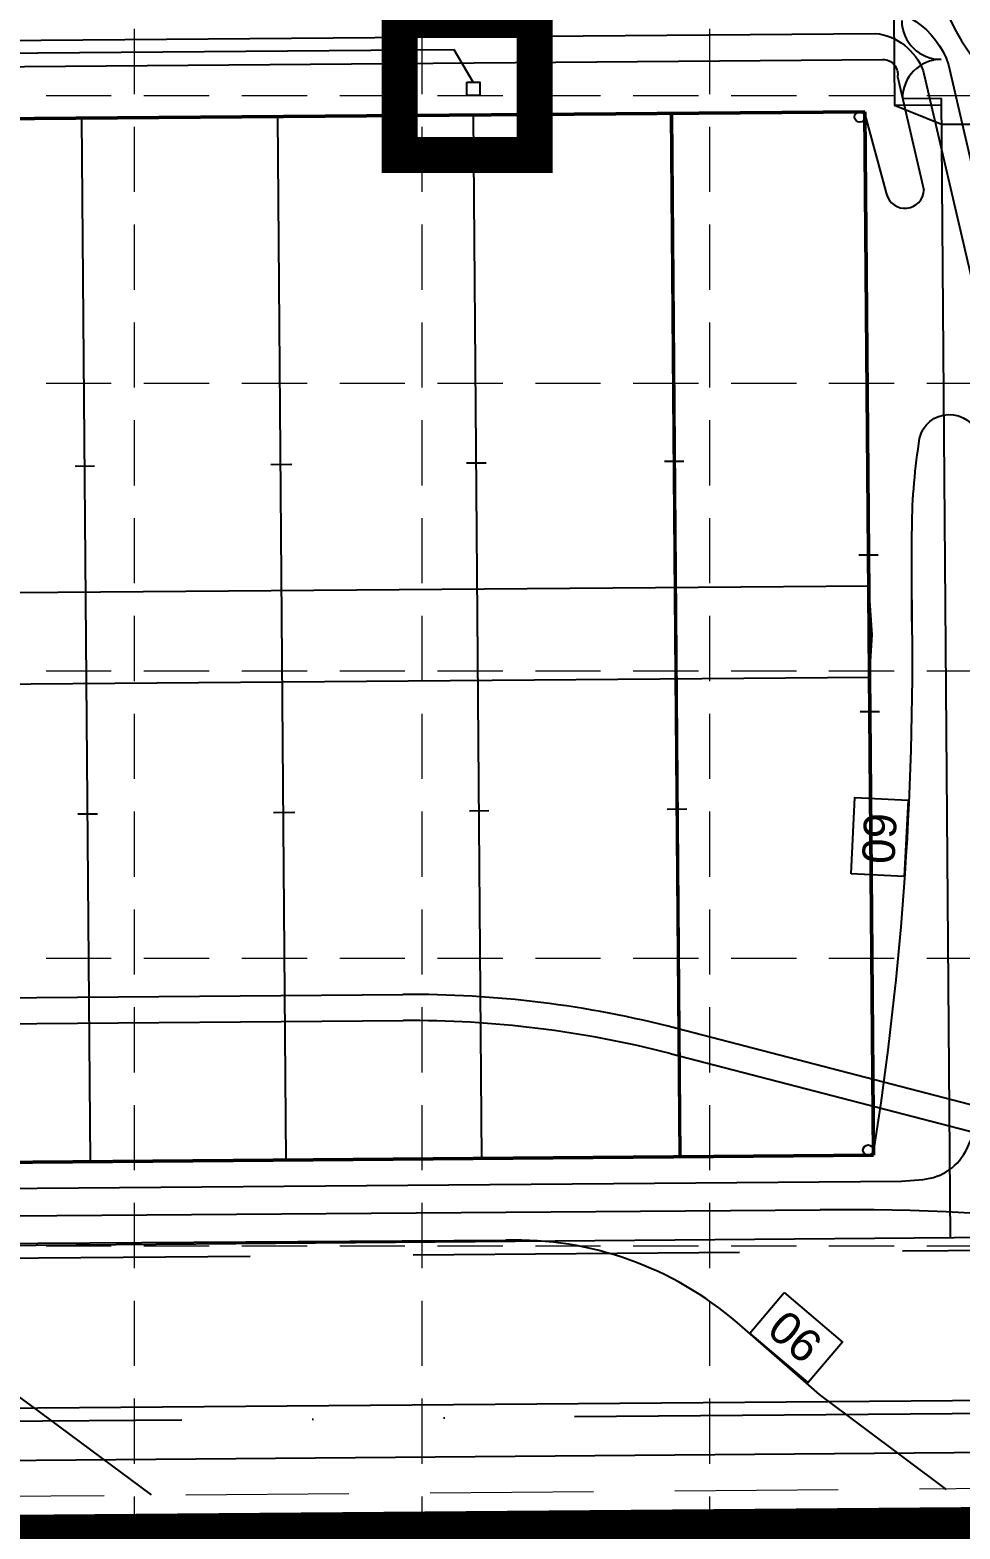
# Model space of a CAD drawing. Header units: feet. Extents: x 2467609 to 2470436, y 7119976 to 7121745.
# Drawn here: x 2469182.8 to 2469325.3, y 7120508.5 to 7120738.3 of the extents above; entities that cross this region are included whole.
import ezdxf
from ezdxf.enums import TextEntityAlignment as Align

# ---------------------------------------------------------------- set-up
doc = ezdxf.new("R2010")
doc.units = ezdxf.units.FT
doc.header["$LTSCALE"] = 100
doc.header["$MEASUREMENT"] = 0
for name, pattern in [('06117 BASE$0$DASHED', [0.75, 0.5, -0.25]), ('06117 BASE$0$HIDDEN', [0.375, 0.25, -0.125]), ('06117 BASE$0$PL2', [2.85, 2.25, -0.2, 0, -0.2, 0, -0.2]), ('HIDDEN', [0.375, 0.25, -0.125]), ('SDASH', [0.15, 0.1, -0.05])]:
    doc.linetypes.add(name, pattern=pattern)
for name, color, linetype, lineweight in [('06117 BASE$0$CP Inlet', 253, 'Continuous', 25), ('06117 BASE$0$CPWALK', 8, 'Continuous', 25), ('06117 BASE$0$LANDSCAPE-SETBACK', 8, '06117 BASE$0$DASHED', 25), ('06117 BASE$0$PROP-ROW', 1, '06117 BASE$0$PL2', 25), ('06117 BASE$0$ROAD-FUTURE', 8, '06117 BASE$0$HIDDEN', 18), ('06117 BASE$0$X-Hevy', 253, 'Continuous', 50), ('06117 BASE$0$X-Lite', 253, 'Continuous', 25)]:
    doc.layers.add(name, color=color, linetype=linetype, lineweight=lineweight)
for name, color, linetype in [('06117 BASE$0$foot-pract', 253, 'Continuous'), ('06117 BASE$0$SITE-Fence', 8, '06117 BASE$0$FENCELINE4'), ('CPCONT', 253, 'Continuous'), ('GRID', 254, 'HIDDEN'), ('LIMITS OF DISTURBANCE', 1, 'HIDDEN'), ('proposed ec', 6, 'SDASH')]:
    doc.layers.add(name, color=color, linetype=linetype)
doc.styles.add('06117 BASE$0$Standard', font='romans.shx')
doc.styles.get("Standard").update_dxf_attribs({"font": 'ARIAL.TTF'})
doc.linetypes.add('06117 BASE$0$FENCELINE4', pattern='A,0.5,-0.05,["x",06117 BASE$0$Standard,S=0.16,R=0,X=-0.02,Y=-0.05],-0.15', length=0.7)

# ---------------------------------------------------------------- blocks, each defined once
blk = doc.blocks.new('06117 BASE$0$A$C13620719')
at = {"layer": '06117 BASE$0$X-Hevy'}
for p, q in [((-4140, 0), (180, 0)), ((180, -1920), (180, 0)), ((180, -1920), (-4140, -1920))]:
    blk.add_line(p, q, dxfattribs=at)
at = {"layer": '06117 BASE$0$X-Lite'}
for p, q in [((-1260, -1920), (-1260, 0)), ((-540, -1920), (-540, 0)), ((-177, -1920), (-177, 0)), ((-174, -1920), (-174, 0)), ((-900, -1920), (-900, 0)), ((-1278, -640), (-1242, -640)), ((-918, -640), (-882, -640)), ((-915, -640), (-879, -640)), ((-558, -640), (-522, -640)), ((-194, -640), (-158, -640)), ((198, -816), (162, -816)), ((198, -1104), (162, -1104)), ((-1278, -1280), (-1242, -1280)), ((-918, -1280), (-882, -1280)), ((-915, -1280), (-879, -1280)), ((-558, -1280), (-522, -1280)), ((-194, -1280), (-158, -1280))]:
    blk.add_line(p, q, dxfattribs=at)

msp = doc.modelspace()

# ---------------------------------------------------------------- linework, layer by layer
at = {"layer": '06117 BASE$0$CP Inlet'}
msp.add_lwpolyline([(2469249.71, 7120730.27), (2469251.71, 7120730.28), (2469251.72, 7120728.28), (2469249.72, 7120728.27)], close=True, dxfattribs=at)
msp.add_lwpolyline([(2469249.71, 7120730.27), (2469251.71, 7120730.28), (2469251.72, 7120728.28), (2469249.72, 7120728.27)], close=True, dxfattribs=at)
at = {"layer": '06117 BASE$0$CPWALK', "linetype": 'Continuous'}
for p in [(2469315.17, 7120740.73), (2469315.17, 7120740.73), (2469322.49, 7120726.79), (2469322.49, 7120726.79), (2469322.49, 7120723.8), (2469322.49, 7120723.8)]:
    msp.add_line(p, (2469315.29, 7120726.73), dxfattribs=at)
at = {"layer": '06117 BASE$0$CPWALK'}
for p, q in [((2469322.49, 7120723.8), (2469372.63, 7120724.2)), ((2469322.49, 7120723.8), (2469372.63, 7120724.2)), ((2470116.59, 7120534.59), (2469153.82, 7120526.75)), ((2470116.59, 7120534.59), (2469153.82, 7120526.75)), ((2470116.65, 7120526.59), (2469153.89, 7120518.75)), ((2470116.65, 7120526.59), (2469153.89, 7120518.75))]:
    msp.add_line(p, q, dxfattribs=at)
at = {"layer": '06117 BASE$0$LANDSCAPE-SETBACK'}
msp.add_line((2470116.5, 7120557.59), (2468221.93, 7120542.16), dxfattribs=at)
msp.add_line((2470116.5, 7120557.59), (2468221.93, 7120542.16), dxfattribs=at)
at = {"layer": '06117 BASE$0$PROP-ROW'}
msp.add_line((2470061.61, 7120532.14), (2468221.3, 7120517.16), dxfattribs=at)
msp.add_line((2470061.61, 7120532.14), (2468221.3, 7120517.16), dxfattribs=at)
at = {"layer": '06117 BASE$0$ROAD-FUTURE'}
msp.add_line((2469681.62, 7120517.55), (2468680.66, 7120509.4), dxfattribs=at)
msp.add_line((2469681.62, 7120517.55), (2468680.66, 7120509.4), dxfattribs=at)
at = {"layer": '06117 BASE$0$SITE-Fence'}
for p, q in [((2469322.49, 7120727.79), (2469316.49, 7120727.74)), ((2469322.49, 7120727.79), (2469316.49, 7120727.74)), ((2469323.88, 7120553.15), (2469322.46, 7120727.78)), ((2469323.88, 7120553.15), (2469322.46, 7120727.78)), ((2469372.13, 7120724.2), (2469322.49, 7120723.8)), ((2469372.13, 7120724.2), (2469322.49, 7120723.8)), ((2468937.93, 7120550.01), (2469719.56, 7120556.37)), ((2468937.93, 7120550.01), (2469719.56, 7120556.37))]:
    msp.add_line(p, q, dxfattribs=at)
for centre, start, end in [((2469322.39, 7120739.78), 180.47, 270.47), ((2469322.39, 7120739.78), 180.47, 270.47), ((2469322.49, 7120727.79), 90.47, 180.47), ((2469322.49, 7120727.79), 90.47, 180.47)]:
    msp.add_arc(centre, 6, start, end, dxfattribs=at)
at = {"layer": '06117 BASE$0$X-Lite'}
for centre in [(2469309.95, 7120724.96), (2469309.95, 7120724.96), (2469311.25, 7120566.56), (2469311.25, 7120566.56)]:
    msp.add_circle(centre, 0.8, dxfattribs=at)
at = {"layer": 'CPCONT', "color": 35}
msp.add_line((2468952.85, 7120558.82), (2469316.37, 7120561.81), dxfattribs=at)
for points in [[(2468925.66, 7120835.78, -0.213638), (2468935.31, 7120817.02, 0.043586), (2468943.85, 7120730.76), (2469313.51, 7120733.79)], [(2469320.36, 7120758.95, 0.185291), (2469327.45, 7120733.86), (2469335.52, 7120699, 0.220459), (2469433.48, 7120571.65, 0.047997)], [(2469310.51, 7120741.76, -0.343347), (2469323.56, 7120732.95), (2469331.62, 7120698.1, 0.242207), (2469430.16, 7120567.13, 0.047997)], [(2469312.31, 7120737.78, -0.284094), (2469319.66, 7120732.05), (2469333.13, 7120674.36, 0.308277), (2469463.73, 7120550.43, 0.047997)], [(2469313.51, 7120733.79, -0.448472), (2469315.76, 7120731.15), (2469319.79, 7120713.73)], [(2469317.87, 7120652.33, -0.04498), (2469311.95, 7120565.77), (2468951.96, 7120562.82, -0.082161), (2468950.65, 7120722.81), (2469310.64, 7120725.76, 17.756569), (2469310.64, 7120725.76, -0.000962)], [(2469310.64, 7120725.76), (2469314.07, 7120713.12, 0.858464), (2469319.79, 7120713.73, -1.191806)], [(2469317.96, 7120647.6), (2469317.96, 7120661.07, -0.038429), (2469319.02, 7120674.9, -0.785162), (2469327.9, 7120676.66, 0.800886)], [(2468937.38, 7120672.39, 0.055519), (2468943.94, 7120562.3, 0.36746), (2468952.88, 7120554.82), (2469303.89, 7120557.4)], [(2468932.73, 7120635.57, 0.052103), (2468939.99, 7120561.62, 0.36746), (2468952.91, 7120550.82), (2469255.7, 7120552.75)], [(2469316.37, 7120561.81), (2469319.65, 7120562.08, 0.270961), (2469326.4, 7120566.83, -0.006161), (2469332.65, 7120580.07, -0.44331), (2469346.39, 7120584.06, -0.117254), (2469350.39, 7120580.07, 0.236621), (2469384.06, 7120554.6, 1.916053)], [(2469435.57, 7120527.96), (2469429.31, 7120531.52, 0.072509), (2469391.23, 7120546.39, 0.069962), (2469303.89, 7120557.4, -0.01748)], [(2469303.76, 7120529.09), (2469291.17, 7120540.12, 0.187159), (2469255.7, 7120552.75, 30.648913)], [(2469182.78, 7120527.51), (2469171.25, 7120535.82, 0.199141), (2469135.99, 7120547.97, 30.648913)]]:
    msp.add_lwpolyline(points, format="xyb", dxfattribs=at)
for points in [[(2469152.52, 7120736.47), (2469312.31, 7120737.78)], [(2469311.46, 7120639.05), (2469311.84, 7120645.56), (2469311.36, 7120653.05)], [(2469323.24, 7120514.55), (2469303.76, 7120529.09)], [(2469201.38, 7120513.74), (2469182.78, 7120527.51)]]:
    msp.add_lwpolyline(points, dxfattribs=at)
at = {"layer": 'CPCONT', "color": 35, "elevation": 745}
msp.add_lwpolyline([(2469311.36, 7120653.05), (2468951.39, 7120650.19), (2468950.42, 7120643.04), (2468951.5, 7120636.19), (2469311.46, 7120639.05)], dxfattribs=at)
at = {"layer": 'CPCONT', "color": 35}
for points in [[(2469308.63, 7120608.9), (2469309.22, 7120620.64), (2469317.36, 7120620.22), (2469316.77, 7120608.49)], [(2469298.35, 7120544.73), (2469307.32, 7120537.14), (2469302.06, 7120530.92), (2469293.09, 7120538.5)]]:
    msp.add_lwpolyline(points, close=True, dxfattribs=at)
at = {"layer": 'GRID', "color": 252, "linetype": 'HIDDEN', "lineweight": 0, "ltscale": 0.4}
for p, q in [((2469198.74, 7121698.47), (2469198.74, 7120154.77)), ((2469242.84, 7121698.47), (2469242.84, 7120154.77)), ((2469286.94, 7121698.47), (2469286.94, 7120154.77)), ((2467655.24, 7120728.27), (2470389.44, 7120728.27)), ((2467655.24, 7120684.17), (2470389.44, 7120684.17)), ((2467655.24, 7120640.07), (2470389.44, 7120640.07)), ((2467655.24, 7120595.97), (2470389.44, 7120595.97)), ((2467655.24, 7120551.87), (2470389.44, 7120551.87))]:
    msp.add_line(p, q, dxfattribs=at)
at = {"layer": 'LIMITS OF DISTURBANCE', "ltscale": 2, "const_width": 6}
msp.add_lwpolyline([(2467833.01, 7121530.09), (2467846.43, 7120518.47, 0.339282), (2467879.82, 7120486.99), (2468303.87, 7120494.22), (2468842.22, 7120504.92), (2470123.96, 7120515.28), (2470099.86, 7121608.53), (2469509.9, 7121601.53), (2469502.05, 7121540.91), (2468847.18, 7121534.85), (2468155.33, 7121530.34)], format="xyb", close=True, dxfattribs=at)
at = {"layer": 'proposed ec', "color": 5, "linetype": 'Continuous'}
for p, q in [((2469247.78, 7120735.25), (2468817.08, 7120731.72)), ((2468739.13, 7120586.34), (2469239.92, 7120590.42)), ((2468863.91, 7120583.36), (2469239.96, 7120586.42)), ((2469281.9, 7120585.24), (2469329.35, 7120572.94)), ((2469280.89, 7120581.37), (2469333.33, 7120567.77))]:
    msp.add_line(p, q, dxfattribs=at)
at = {"layer": 'proposed ec', "color": 5}
msp.add_line((2469250.71, 7120730.27), (2469247.78, 7120735.25), dxfattribs=at)
at = {"layer": 'proposed ec', "color": 5, "const_width": 5.5}
msp.add_lwpolyline([(2469239.44, 7120739.8), (2469260.12, 7120739.8), (2469260.12, 7120719.14), (2469239.44, 7120719.14)], close=True, dxfattribs=at)
at = {"layer": 'proposed ec', "color": 5}
msp.add_lwpolyline([(2469249.71, 7120730.27), (2469251.71, 7120730.28), (2469251.72, 7120728.28), (2469249.72, 7120728.27)], close=True, dxfattribs=at)
at = {"layer": 'proposed ec', "color": 5, "linetype": 'Continuous'}
for radius in [162, 158]:
    msp.add_arc((2469241.24, 7120428.42), radius, 75.4665, 90.4665, dxfattribs=at)

# ---------------------------------------------------------------- block references
at = {"layer": '06117 BASE$0$foot-pract', "xscale": 0.08333333332995653, "yscale": 0.08333333332848203, "zscale": 0.08333333333333331, "rotation": 0.4699999793483677}
msp.add_blockref('06117 BASE$0$A$C13620719', (2469295.74, 7120725.64), dxfattribs=at)
msp.add_blockref('06117 BASE$0$A$C13620719', (2469295.74, 7120725.64), dxfattribs=at)

# ---------------------------------------------------------------- texts
at = {"layer": 'CPCONT', "color": 35}
for s, rotation, p in [('09', 87.0864, (2469315.46, 7120614.22)), ('06', 319.802, (2469298.44, 7120536.07))]:
    msp.add_text(s, height=5, rotation=rotation, dxfattribs=at).set_placement(p, align=Align.CENTER)

doc.saveas('drawing.dxf')
